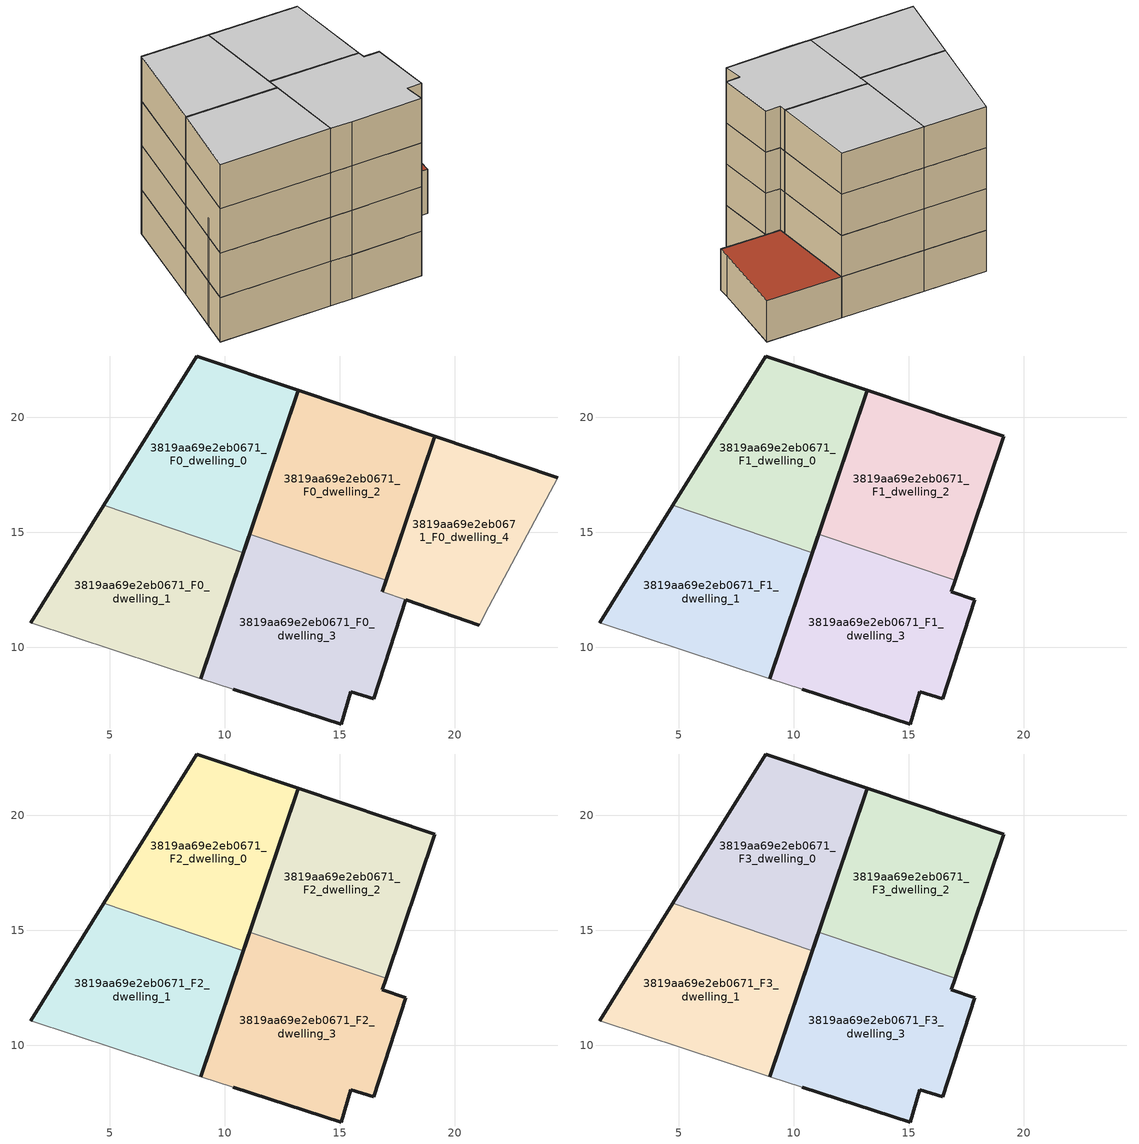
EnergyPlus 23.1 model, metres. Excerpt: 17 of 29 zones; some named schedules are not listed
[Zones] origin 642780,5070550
3819aa69e2eb0671_F0_dwelling_0
 floor ground (EU_floor_Construction): 10.82,14.11 13.2,21.17 8.77,22.67 4.73,16.17 z0
 wall outside (EU_wall_Construction): 4.73,16.17 8.77,22.67 13.2,21.17 10.82,14.11 z0:3
 wall to 3819aa69e2eb0671_F0_dwelling_1 (EU_wall_Construction): 10.82,14.11 4.73,16.17 z0:3
3819aa69e2eb0671_F0_dwelling_1
 floor ground (EU_floor_Construction): 8.96,8.62 10.82,14.11 4.73,16.17 1.56,11.06 z0
 wall outside (EU_wall_Construction): 10.82,14.11 8.96,8.62 / 1.56,11.06 4.73,16.17 z0:3
 wall adiabatic (EU_wall_Construction): 8.96,8.62 1.56,11.06 z0:3
3819aa69e2eb0671_F0_dwelling_2
 floor ground (EU_floor_Construction): 17.02,12.91 19.13,19.17 13.2,21.17 11.09,14.92 z0
 wall outside (EU_wall_Construction): 11.09,14.92 13.2,21.17 19.13,19.17 17.02,12.91 z0:3
 wall to 3819aa69e2eb0671_F0_dwelling_3 (EU_wall_Construction): 17.02,12.91 11.09,14.92 z0:3
3819aa69e2eb0671_F0_dwelling_3
 floor ground (EU_floor_Construction): 16.47,7.75 17.88,12.06 16.85,12.41 17.02,12.91 11.09,14.92 8.96,8.62 10.37,8.16 15.07,6.65 15.47,8.05 z0
 wall outside (EU_wall_Construction): 8.96,8.62 11.09,14.92 / 17.02,12.91 16.85,12.41 / 17.88,12.06 16.47,7.75 15.47,8.05 15.07,6.65 10.37,8.16 z0:3
 wall adiabatic (EU_wall_Construction): 10.37,8.16 8.96,8.62 z0:3
 wall to 3819aa69e2eb0671_F0_dwelling_4 (EU_wall_Construction): 16.85,12.41 17.88,12.06 z0:3
3819aa69e2eb0671_F0_dwelling_4
 floor ground (EU_floor_Construction): 21.48,11.76 24.48,17.36 19.13,19.17 16.85,12.42 16.85,12.41 17.88,12.06 21.08,10.96 z0
 wall outside (EU_wall_Construction): 21.08,10.96 17.88,12.06 / 16.85,12.41 16.85,12.42 19.13,19.17 24.48,17.36 z0:3
 wall adiabatic (EU_wall_Construction): 24.48,17.36 21.48,11.76 21.08,10.96 z0:3
 roof outside (EU_roof_Construction): 24.48,17.36 21.48,11.76 21.08,10.96 17.88,12.06 16.85,12.41 16.85,12.42 19.13,19.17 z3
3819aa69e2eb0671_F1_dwelling_0
 floor to 3819aa69e2eb0671_F0_dwelling_0 (EU_floor_Construction): 10.82,14.11 13.2,21.17 8.77,22.67 4.73,16.17 z3
 wall outside (EU_wall_Construction): 4.73,16.17 8.77,22.67 13.2,21.17 10.82,14.11 z3:6
 wall to 3819aa69e2eb0671_F1_dwelling_1 (EU_wall_Construction): 10.82,14.11 4.73,16.17 z3:6
3819aa69e2eb0671_F1_dwelling_1
 floor to 3819aa69e2eb0671_F0_dwelling_1 (EU_floor_Construction): 8.96,8.62 10.82,14.11 4.73,16.17 1.56,11.06 z3
 wall outside (EU_wall_Construction): 10.82,14.11 8.96,8.62 / 1.56,11.06 4.73,16.17 z3:6
 wall adiabatic (EU_wall_Construction): 8.96,8.62 1.56,11.06 z3:6
3819aa69e2eb0671_F1_dwelling_2
 floor to 3819aa69e2eb0671_F0_dwelling_2 (EU_floor_Construction): 17.02,12.91 19.13,19.17 13.2,21.17 11.09,14.92 z3
 wall outside (EU_wall_Construction): 11.09,14.92 13.2,21.17 19.13,19.17 17.02,12.91 z3:6
 wall to 3819aa69e2eb0671_F1_dwelling_3 (EU_wall_Construction): 17.02,12.91 11.09,14.92 z3:6
3819aa69e2eb0671_F1_dwelling_3
 floor to 3819aa69e2eb0671_F0_dwelling_3 (EU_floor_Construction): 16.47,7.75 17.88,12.06 16.85,12.41 17.02,12.91 11.09,14.92 8.96,8.62 10.37,8.16 15.07,6.65 15.47,8.05 z3
 wall outside (EU_wall_Construction): 8.96,8.62 11.09,14.92 / 17.02,12.91 16.85,12.41 17.88,12.06 16.47,7.75 15.47,8.05 15.07,6.65 10.37,8.16 z3:6
 wall adiabatic (EU_wall_Construction): 10.37,8.16 8.96,8.62 z3:6
3819aa69e2eb0671_F2_dwelling_0
 floor to 3819aa69e2eb0671_F1_dwelling_0 (EU_floor_Construction): 10.82,14.11 13.2,21.17 8.77,22.67 4.73,16.17 z6
 wall outside (EU_wall_Construction): 4.73,16.17 8.77,22.67 13.2,21.17 10.82,14.11 z6:9
 wall to 3819aa69e2eb0671_F2_dwelling_1 (EU_wall_Construction): 10.82,14.11 4.73,16.17 z6:9
3819aa69e2eb0671_F2_dwelling_1
 floor to 3819aa69e2eb0671_F1_dwelling_1 (EU_floor_Construction): 8.96,8.62 10.82,14.11 4.73,16.17 1.56,11.06 z6
 wall outside (EU_wall_Construction): 10.82,14.11 8.96,8.62 / 1.56,11.06 4.73,16.17 z6:9
 wall adiabatic (EU_wall_Construction): 8.96,8.62 1.56,11.06 z6:9
3819aa69e2eb0671_F2_dwelling_2
 floor to 3819aa69e2eb0671_F1_dwelling_2 (EU_floor_Construction): 17.02,12.91 19.13,19.17 13.2,21.17 11.09,14.92 z6
 wall outside (EU_wall_Construction): 11.09,14.92 13.2,21.17 19.13,19.17 17.02,12.91 z6:9
 wall to 3819aa69e2eb0671_F2_dwelling_3 (EU_wall_Construction): 17.02,12.91 11.09,14.92 z6:9
3819aa69e2eb0671_F2_dwelling_3
 floor to 3819aa69e2eb0671_F1_dwelling_3 (EU_floor_Construction): 16.47,7.75 17.88,12.06 16.85,12.41 17.02,12.91 11.09,14.92 8.96,8.62 10.37,8.16 15.07,6.65 15.47,8.05 z6
 wall outside (EU_wall_Construction): 8.96,8.62 11.09,14.92 / 17.02,12.91 16.85,12.41 17.88,12.06 16.47,7.75 15.47,8.05 15.07,6.65 10.37,8.16 z6:9
 wall adiabatic (EU_wall_Construction): 10.37,8.16 8.96,8.62 z6:9
3819aa69e2eb0671_F3_dwelling_0
 floor to 3819aa69e2eb0671_F2_dwelling_0 (EU_floor_Construction): 10.82,14.11 13.2,21.17 8.77,22.67 4.73,16.17 z9
 wall outside (EU_wall_Construction): 4.73,16.17 8.77,22.67 13.2,21.17 10.82,14.11 z9:12
 wall to 3819aa69e2eb0671_F3_dwelling_1 (EU_wall_Construction): 10.82,14.11 4.73,16.17 z9:12
 ceiling to 3819aa69e2eb0671_F4_dwelling_0 (EU_floor_Construction): 13.2,21.17 10.82,14.11 4.73,16.17 8.77,22.67 z12
3819aa69e2eb0671_F3_dwelling_1
 floor to 3819aa69e2eb0671_F2_dwelling_1 (EU_floor_Construction): 8.96,8.62 10.82,14.11 4.73,16.17 1.56,11.06 z9
 wall outside (EU_wall_Construction): 10.82,14.11 8.96,8.62 / 1.56,11.06 4.73,16.17 z9:12
 wall adiabatic (EU_wall_Construction): 8.96,8.62 1.56,11.06 z9:12
 ceiling to 3819aa69e2eb0671_F4_dwelling_1 (EU_floor_Construction): 10.82,14.11 8.96,8.62 1.56,11.06 4.73,16.17 z12
3819aa69e2eb0671_F3_dwelling_2
 floor to 3819aa69e2eb0671_F2_dwelling_2 (EU_floor_Construction): 17.02,12.91 19.13,19.17 13.2,21.17 11.09,14.92 z9
 wall outside (EU_wall_Construction): 11.09,14.92 13.2,21.17 19.13,19.17 17.02,12.91 z9:12
 wall to 3819aa69e2eb0671_F3_dwelling_3 (EU_wall_Construction): 17.02,12.91 11.09,14.92 z9:12
 ceiling to 3819aa69e2eb0671_F4_dwelling_2 (EU_floor_Construction): 19.13,19.17 17.02,12.91 11.09,14.92 13.2,21.17 z12
3819aa69e2eb0671_F3_dwelling_3
 floor to 3819aa69e2eb0671_F2_dwelling_3 (EU_floor_Construction): 16.47,7.75 17.88,12.06 16.85,12.41 17.02,12.91 11.09,14.92 8.96,8.62 10.37,8.16 15.07,6.65 15.47,8.05 z9
 wall outside (EU_wall_Construction): 8.96,8.62 11.09,14.92 / 17.02,12.91 16.85,12.41 17.88,12.06 16.47,7.75 15.47,8.05 15.07,6.65 10.37,8.16 z9:12
 wall adiabatic (EU_wall_Construction): 10.37,8.16 8.96,8.62 z9:12
 ceiling to 3819aa69e2eb0671_F4_dwelling_3 (EU_floor_Construction): 17.02,12.91 16.85,12.41 17.88,12.06 16.47,7.75 15.47,8.05 15.07,6.65 10.37,8.16 8.96,8.62 11.09,14.92 z12
shading: 2.62,12.81 10.37,8.16 z0:7.3
[Building]
EU S2 Campaign: North Axis=0; Terrain=City; Solar Distribution=FullExterior
[Site:Location]
Lyon-Bron: Latitude=45.75; Longitude=5; Time Zone=1; Elevation=198
[SizingPeriod:WeatherFileDays]
AnnualSizingPeriod: Begin Month=1; Begin Day of Month=1; End Month=12; End Day of Month=31; Day of Week for Start Day=Monday; Use Weather File Daylight Saving Period=No; Use Weather File Rain and Snow Indicators=No
[MATERIAL]
EU_InternalMass_Material: Roughness=MediumRough; Thickness=0.1; Conductivity=1; Density=1800; Specific Heat=900; Thermal Absorptance=0.9; Solar Absorptance=0.7; Visible Absorptance=0.7
[MATERIAL:NOMASS] Roughness=MediumRough; Thermal Absorptance=0.9; Solar Absorptance=0.7; Visible Absorptance=0.7
Name | Thermal Resistance
EU_wall_NoMass | 0.776494
EU_roof_NoMass | 0.486893
EU_floor_NoMass | 0.421597
[CONSTRUCTION]
EU_wall_Construction: EU_wall_NoMass
EU_roof_Construction: EU_roof_NoMass
EU_floor_Construction: EU_floor_NoMass
EU_InternalMass_Construction: EU_InternalMass_Material
[ZONE] Type=1; Multiplier=1; Ceiling Height=autocalculate; Floor Area=autocalculate; Part of Total Floor Area=Yes
Name | Volume
3819aa69e2eb0671_F0_dwelling_0; 3819aa69e2eb0671_F1_dwelling_0; 3819aa69e2eb0671_F2_dwelling_0; 3819aa69e2eb0671_F3_dwelling_0 | 124.014
3819aa69e2eb0671_F0_dwelling_1; 3819aa69e2eb0671_F1_dwelling_1; 3819aa69e2eb0671_F2_dwelling_1; 3819aa69e2eb0671_F3_dwelling_1 | 123.998
3819aa69e2eb0671_F0_dwelling_2; 3819aa69e2eb0671_F1_dwelling_2; 3819aa69e2eb0671_F2_dwelling_2; 3819aa69e2eb0671_F3_dwelling_2 | 124.003
3819aa69e2eb0671_F0_dwelling_3; 3819aa69e2eb0671_F1_dwelling_3; 3819aa69e2eb0671_F2_dwelling_3; 3819aa69e2eb0671_F3_dwelling_3 | 139.746
3819aa69e2eb0671_F0_dwelling_4 | 108.266
[INTERNALMASS] Construction=EU_InternalMass_Construction
Name | Zone or ZoneList | Surface Area
3819aa69e2eb0671_F0_dwelling_0_EU_InternalMass | 3819aa69e2eb0671_F0_dwelling_0 | 41.3382
3819aa69e2eb0671_F0_dwelling_1_EU_InternalMass | 3819aa69e2eb0671_F0_dwelling_1 | 41.3322
3819aa69e2eb0671_F0_dwelling_2_EU_InternalMass | 3819aa69e2eb0671_F0_dwelling_2 | 41.3345
3819aa69e2eb0671_F0_dwelling_3_EU_InternalMass | 3819aa69e2eb0671_F0_dwelling_3 | 46.5823
3819aa69e2eb0671_F0_dwelling_4_EU_InternalMass | 3819aa69e2eb0671_F0_dwelling_4 | 36.0888
3819aa69e2eb0671_F1_dwelling_0_EU_InternalMass | 3819aa69e2eb0671_F1_dwelling_0 | 51.6733
3819aa69e2eb0671_F1_dwelling_1_EU_InternalMass | 3819aa69e2eb0671_F1_dwelling_1 | 51.6685
3819aa69e2eb0671_F1_dwelling_2_EU_InternalMass | 3819aa69e2eb0671_F1_dwelling_2 | 51.6728
3819aa69e2eb0671_F1_dwelling_3_EU_InternalMass | 3819aa69e2eb0671_F1_dwelling_3 | 51.6719
3819aa69e2eb0671_F2_dwelling_0_EU_InternalMass | 3819aa69e2eb0671_F2_dwelling_0 | 51.6733
3819aa69e2eb0671_F2_dwelling_1_EU_InternalMass | 3819aa69e2eb0671_F2_dwelling_1 | 51.6685
3819aa69e2eb0671_F2_dwelling_2_EU_InternalMass | 3819aa69e2eb0671_F2_dwelling_2 | 51.6728
3819aa69e2eb0671_F2_dwelling_3_EU_InternalMass | 3819aa69e2eb0671_F2_dwelling_3 | 51.6719
3819aa69e2eb0671_F3_dwelling_0_EU_InternalMass | 3819aa69e2eb0671_F3_dwelling_0 | 51.6733
3819aa69e2eb0671_F3_dwelling_1_EU_InternalMass | 3819aa69e2eb0671_F3_dwelling_1 | 51.6685
3819aa69e2eb0671_F3_dwelling_2_EU_InternalMass | 3819aa69e2eb0671_F3_dwelling_2 | 51.6728
3819aa69e2eb0671_F3_dwelling_3_EU_InternalMass | 3819aa69e2eb0671_F3_dwelling_3 | 51.6719
[OTHEREQUIPMENT] Fuel Type=Electricity; Design Level Calculation Method=Watts/Area; Power per Zone Floor Area=1; Fraction Latent=0; Fraction Radiant=0; Fraction Lost=0; Carbon Dioxide Generation Rate=0; EndUse Subcategory=EU_Step8_InternalGains
Name | Zone or ZoneList or Space or SpaceList | Schedule
EU_Step8_InternalGain_3819aa69e2eb0671_F0_dwelling_0_f000 | 3819aa69e2eb0671_F0_dwelling_0 | EU_Step8_GainSchedule_3819aa69e2eb0671_F0_dwelling_0_f000
EU_Step8_InternalGain_3819aa69e2eb0671_F0_dwelling_1_f000 | 3819aa69e2eb0671_F0_dwelling_1 | EU_Step8_GainSchedule_3819aa69e2eb0671_F0_dwelling_1_f000
EU_Step8_InternalGain_3819aa69e2eb0671_F0_dwelling_2_f000 | 3819aa69e2eb0671_F0_dwelling_2 | EU_Step8_GainSchedule_3819aa69e2eb0671_F0_dwelling_2_f000
EU_Step8_InternalGain_3819aa69e2eb0671_F0_dwelling_3_f000 | 3819aa69e2eb0671_F0_dwelling_3 | EU_Step8_GainSchedule_3819aa69e2eb0671_F0_dwelling_3_f000
EU_Step8_InternalGain_3819aa69e2eb0671_F0_dwelling_4_f000 | 3819aa69e2eb0671_F0_dwelling_4 | EU_Step8_GainSchedule_3819aa69e2eb0671_F0_dwelling_4_f000
EU_Step8_InternalGain_3819aa69e2eb0671_F1_dwelling_0_f000 | 3819aa69e2eb0671_F1_dwelling_0 | EU_Step8_GainSchedule_3819aa69e2eb0671_F1_dwelling_0_f000
EU_Step8_InternalGain_3819aa69e2eb0671_F1_dwelling_1_f000 | 3819aa69e2eb0671_F1_dwelling_1 | EU_Step8_GainSchedule_3819aa69e2eb0671_F1_dwelling_1_f000
EU_Step8_InternalGain_3819aa69e2eb0671_F1_dwelling_2_f000 | 3819aa69e2eb0671_F1_dwelling_2 | EU_Step8_GainSchedule_3819aa69e2eb0671_F1_dwelling_2_f000
EU_Step8_InternalGain_3819aa69e2eb0671_F1_dwelling_3_f000 | 3819aa69e2eb0671_F1_dwelling_3 | EU_Step8_GainSchedule_3819aa69e2eb0671_F1_dwelling_3_f000
EU_Step8_InternalGain_3819aa69e2eb0671_F2_dwelling_0_f000 | 3819aa69e2eb0671_F2_dwelling_0 | EU_Step8_GainSchedule_3819aa69e2eb0671_F2_dwelling_0_f000
EU_Step8_InternalGain_3819aa69e2eb0671_F2_dwelling_1_f000 | 3819aa69e2eb0671_F2_dwelling_1 | EU_Step8_GainSchedule_3819aa69e2eb0671_F2_dwelling_1_f000
EU_Step8_InternalGain_3819aa69e2eb0671_F2_dwelling_2_f000 | 3819aa69e2eb0671_F2_dwelling_2 | EU_Step8_GainSchedule_3819aa69e2eb0671_F2_dwelling_2_f000
EU_Step8_InternalGain_3819aa69e2eb0671_F2_dwelling_3_f000 | 3819aa69e2eb0671_F2_dwelling_3 | EU_Step8_GainSchedule_3819aa69e2eb0671_F2_dwelling_3_f000
EU_Step8_InternalGain_3819aa69e2eb0671_F3_dwelling_0_f000 | 3819aa69e2eb0671_F3_dwelling_0 | EU_Step8_GainSchedule_3819aa69e2eb0671_F3_dwelling_0_f000
EU_Step8_InternalGain_3819aa69e2eb0671_F3_dwelling_1_f000 | 3819aa69e2eb0671_F3_dwelling_1 | EU_Step8_GainSchedule_3819aa69e2eb0671_F3_dwelling_1_f000
EU_Step8_InternalGain_3819aa69e2eb0671_F3_dwelling_2_f000 | 3819aa69e2eb0671_F3_dwelling_2 | EU_Step8_GainSchedule_3819aa69e2eb0671_F3_dwelling_2_f000
EU_Step8_InternalGain_3819aa69e2eb0671_F3_dwelling_3_f000 | 3819aa69e2eb0671_F3_dwelling_3 | EU_Step8_GainSchedule_3819aa69e2eb0671_F3_dwelling_3_f000
[ZONEVENTILATION:DESIGNFLOWRATE] Schedule=EU_AlwaysOn; Design Flow Rate Calculation Method=AirChanges/Hour; Air Changes per Hour=0.693814; Ventilation Type=Natural; Fan Pressure Rise=0; Fan Total Efficiency=1; Constant Term Coefficient=1; Temperature Term Coefficient=0; Velocity Term Coefficient=0; Velocity Squared Term Coefficient=0; Minimum Indoor Temperature=-100; Maximum Indoor Temperature=100; Delta Temperature=-100; Minimum Outdoor Temperature=-100; Maximum Outdoor Temperature=100; Maximum Wind Speed=40
Name | Zone or ZoneList or Space or SpaceList
EU_ConstantAir_3819aa69e2eb0671_F0_dwelling_0 | 3819aa69e2eb0671_F0_dwelling_0
EU_ConstantAir_3819aa69e2eb0671_F0_dwelling_1 | 3819aa69e2eb0671_F0_dwelling_1
EU_ConstantAir_3819aa69e2eb0671_F0_dwelling_2 | 3819aa69e2eb0671_F0_dwelling_2
EU_ConstantAir_3819aa69e2eb0671_F0_dwelling_3 | 3819aa69e2eb0671_F0_dwelling_3
EU_ConstantAir_3819aa69e2eb0671_F0_dwelling_4 | 3819aa69e2eb0671_F0_dwelling_4
EU_ConstantAir_3819aa69e2eb0671_F1_dwelling_0 | 3819aa69e2eb0671_F1_dwelling_0
EU_ConstantAir_3819aa69e2eb0671_F1_dwelling_1 | 3819aa69e2eb0671_F1_dwelling_1
EU_ConstantAir_3819aa69e2eb0671_F1_dwelling_2 | 3819aa69e2eb0671_F1_dwelling_2
EU_ConstantAir_3819aa69e2eb0671_F1_dwelling_3 | 3819aa69e2eb0671_F1_dwelling_3
EU_ConstantAir_3819aa69e2eb0671_F2_dwelling_0 | 3819aa69e2eb0671_F2_dwelling_0
EU_ConstantAir_3819aa69e2eb0671_F2_dwelling_1 | 3819aa69e2eb0671_F2_dwelling_1
EU_ConstantAir_3819aa69e2eb0671_F2_dwelling_2 | 3819aa69e2eb0671_F2_dwelling_2
EU_ConstantAir_3819aa69e2eb0671_F2_dwelling_3 | 3819aa69e2eb0671_F2_dwelling_3
EU_ConstantAir_3819aa69e2eb0671_F3_dwelling_0 | 3819aa69e2eb0671_F3_dwelling_0
EU_ConstantAir_3819aa69e2eb0671_F3_dwelling_1 | 3819aa69e2eb0671_F3_dwelling_1
EU_ConstantAir_3819aa69e2eb0671_F3_dwelling_2 | 3819aa69e2eb0671_F3_dwelling_2
EU_ConstantAir_3819aa69e2eb0671_F3_dwelling_3 | 3819aa69e2eb0671_F3_dwelling_3
[HVACTEMPLATE:THERMOSTAT] Constant Heating Setpoint=20; Constant Cooling Setpoint=50
EU_HeatOnly_3819aa69e2eb0671_F0_dwelling_0; EU_HeatOnly_3819aa69e2eb0671_F0_dwelling_1; EU_HeatOnly_3819aa69e2eb0671_F0_dwelling_2; EU_HeatOnly_3819aa69e2eb0671_F0_dwelling_3; EU_HeatOnly_3819aa69e2eb0671_F0_dwelling_4; EU_HeatOnly_3819aa69e2eb0671_F1_dwelling_0; EU_HeatOnly_3819aa69e2eb0671_F1_dwelling_1; EU_HeatOnly_3819aa69e2eb0671_F1_dwelling_2; EU_HeatOnly_3819aa69e2eb0671_F1_dwelling_3; EU_HeatOnly_3819aa69e2eb0671_F2_dwelling_0; EU_HeatOnly_3819aa69e2eb0671_F2_dwelling_1; EU_HeatOnly_3819aa69e2eb0671_F2_dwelling_2; EU_HeatOnly_3819aa69e2eb0671_F2_dwelling_3; EU_HeatOnly_3819aa69e2eb0671_F3_dwelling_0; EU_HeatOnly_3819aa69e2eb0671_F3_dwelling_1; EU_HeatOnly_3819aa69e2eb0671_F3_dwelling_2; EU_HeatOnly_3819aa69e2eb0671_F3_dwelling_3; EU_HeatOnly_3819aa69e2eb0671_F4_dwelling_0; EU_HeatOnly_3819aa69e2eb0671_F4_dwelling_1; EU_HeatOnly_3819aa69e2eb0671_F4_dwelling_2; EU_HeatOnly_3819aa69e2eb0671_F4_dwelling_3; EU_HeatOnly_3819aa69e2eb0671_F5_dwelling_0; EU_HeatOnly_3819aa69e2eb0671_F5_dwelling_1; EU_HeatOnly_3819aa69e2eb0671_F5_dwelling_2; EU_HeatOnly_3819aa69e2eb0671_F5_dwelling_3; EU_HeatOnly_3819aa69e2eb0671_F6_dwelling_0; EU_HeatOnly_3819aa69e2eb0671_F6_dwelling_1; EU_HeatOnly_3819aa69e2eb0671_F6_dwelling_2; EU_HeatOnly_3819aa69e2eb0671_F6_dwelling_3
[HVACTEMPLATE:ZONE:IDEALLOADSAIRSYSTEM] System Availability Schedule=EU_AlwaysOn; Maximum Heating Supply Air Temperature=50; Minimum Cooling Supply Air Temperature=13; Maximum Heating Supply Air Humidity Ratio=0.0156; Minimum Cooling Supply Air Humidity Ratio=0.0077; Heating Limit=NoLimit; Cooling Limit=NoLimit; Heating Availability Schedule=EU_AlwaysOn; Cooling Availability Schedule=EU_CoolingOff; Dehumidification Control Type=ConstantSensibleHeatRatio; Cooling Sensible Heat Ratio=0.7; Dehumidification Setpoint=60; Humidification Control Type=None; Humidification Setpoint=30; Outdoor Air Method=None; Outdoor Air Flow Rate per Person=0.00944; Outdoor Air Flow Rate per Zone Floor Area=0; Outdoor Air Flow Rate per Zone=0; Demand Controlled Ventilation Type=None; Outdoor Air Economizer Type=NoEconomizer; Heat Recovery Type=None; Sensible Heat Recovery Effectiveness=0.7; Latent Heat Recovery Effectiveness=0.65
Name | Template Thermostat
3819aa69e2eb0671_F0_dwelling_0 | EU_HeatOnly_3819aa69e2eb0671_F0_dwelling_0
3819aa69e2eb0671_F0_dwelling_1 | EU_HeatOnly_3819aa69e2eb0671_F0_dwelling_1
3819aa69e2eb0671_F0_dwelling_2 | EU_HeatOnly_3819aa69e2eb0671_F0_dwelling_2
3819aa69e2eb0671_F0_dwelling_3 | EU_HeatOnly_3819aa69e2eb0671_F0_dwelling_3
3819aa69e2eb0671_F0_dwelling_4 | EU_HeatOnly_3819aa69e2eb0671_F0_dwelling_4
3819aa69e2eb0671_F1_dwelling_0 | EU_HeatOnly_3819aa69e2eb0671_F1_dwelling_0
3819aa69e2eb0671_F1_dwelling_1 | EU_HeatOnly_3819aa69e2eb0671_F1_dwelling_1
3819aa69e2eb0671_F1_dwelling_2 | EU_HeatOnly_3819aa69e2eb0671_F1_dwelling_2
3819aa69e2eb0671_F1_dwelling_3 | EU_HeatOnly_3819aa69e2eb0671_F1_dwelling_3
3819aa69e2eb0671_F2_dwelling_0 | EU_HeatOnly_3819aa69e2eb0671_F2_dwelling_0
3819aa69e2eb0671_F2_dwelling_1 | EU_HeatOnly_3819aa69e2eb0671_F2_dwelling_1
3819aa69e2eb0671_F2_dwelling_2 | EU_HeatOnly_3819aa69e2eb0671_F2_dwelling_2
3819aa69e2eb0671_F2_dwelling_3 | EU_HeatOnly_3819aa69e2eb0671_F2_dwelling_3
3819aa69e2eb0671_F3_dwelling_0 | EU_HeatOnly_3819aa69e2eb0671_F3_dwelling_0
3819aa69e2eb0671_F3_dwelling_1 | EU_HeatOnly_3819aa69e2eb0671_F3_dwelling_1
3819aa69e2eb0671_F3_dwelling_2 | EU_HeatOnly_3819aa69e2eb0671_F3_dwelling_2
